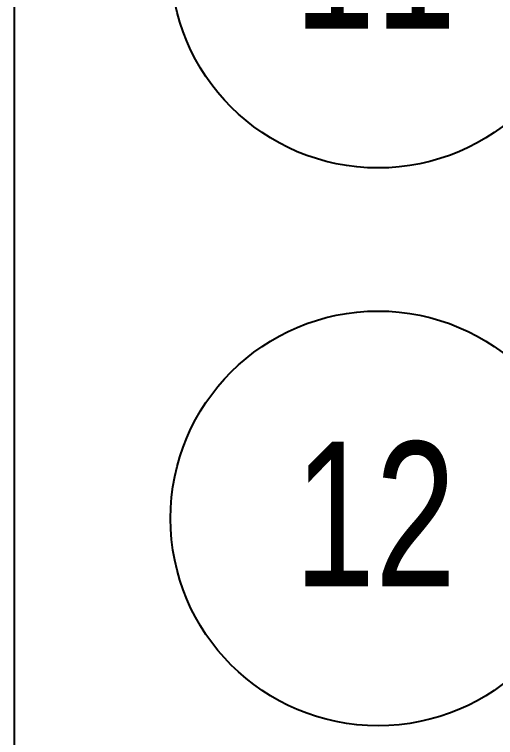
# Model space of a CAD drawing. Header units: inches. Extents: x 0.03 to 2.74, y 0.01 to 1.91.
# Drawn here: x 0.0275 to 0.0656, y 0.9129 to 0.9703 of the extents above; entities that cross this region are included whole.
import ezdxf

# ---------------------------------------------------------------- set-up
doc = ezdxf.new("R2010")
doc.units = ezdxf.units.IN
doc.header["$MEASUREMENT"] = 0
doc.layers.add('SLD-0_0', color=7, linetype='Continuous')
doc.styles.add('SLDTEXTSTYLE0', font='TXT', dxfattribs={"width": 0.75})

# ---------------------------------------------------------------- blocks, each defined once
blk = doc.blocks.new('SW_NOTE_29')
at = {"layer": 'SLD-0_0', "color": 0}
blk.add_circle((-0.01519487968899835, 0.006333227905636463), 0.01646189978307118, dxfattribs=at)
at = {"layer": 'SLD-0_0', "color": 0, "insert": (-0.0154261336047556, 0.01241607891389124), "char_height": 0.01148293963254593, "attachment_point": 2, "style": 'SLDTEXTSTYLE0'}
blk.add_mtext('11', dxfattribs=at)
blk = doc.blocks.new('SW_NOTE_30')
at = {"layer": 'SLD-0_0', "color": 0}
blk.add_circle((-0.01325782360365251, -0.009758291744067464), 0.01646189978307126, dxfattribs=at)
at = {"layer": 'SLD-0_0', "color": 0, "insert": (-0.01348907751940976, -0.003675440735812684), "char_height": 0.01148293963254593, "attachment_point": 2, "style": 'SLDTEXTSTYLE0'}
blk.add_mtext('12', dxfattribs=at)

msp = doc.modelspace()

# ---------------------------------------------------------------- linework, layer by layer
at = {"layer": 'SLD-0_0'}
msp.add_line((0.02745090701848254, 0.01017576541099474), (0.02745090701848254, 1.906535896556241), dxfattribs=at)

# ---------------------------------------------------------------- block references
for name, p in [('SW_NOTE_29', (0.07147762562706966, 0.9682571953227094)), ('SW_NOTE_30', (0.06954056954172382, 0.9400675001242694))]:
    msp.add_blockref(name, p, dxfattribs=at)

doc.saveas('drawing.dxf')
